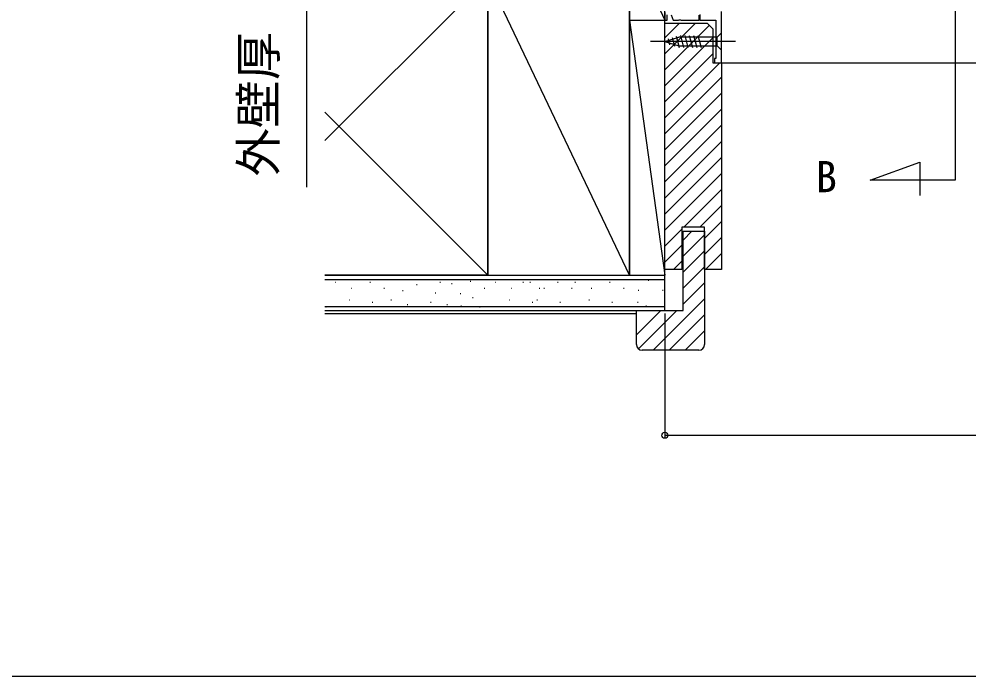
# Model space of a CAD drawing. Units: millimetres, scale not verified. Extents: x -875 to 875, y -1318 to 1308.
# Drawn here: x 11 to 346.4, y -1318 to -1086 of the extents above; entities that cross this region are included whole.
import ezdxf
from ezdxf.enums import TextEntityAlignment as Align

# ---------------------------------------------------------------- set-up
doc = ezdxf.new("R2010")
doc.units = ezdxf.units.MM
doc.header["$LTSCALE"] = 8
for name, color, linetype in [('0-2_USER1', 3, 'Continuous'), ('0-4_YKK_11E', 7, 'Continuous'), ('0-5_YKK_12', 2, 'Continuous'), ('0-6_YKK_13', 4, 'Continuous'), ('0-8_YKK_D', 6, 'Continuous'), ('0-9_YKK_ZWAK', 7, 'Continuous'), ('0-A_YSS_K', 3, 'Continuous')]:
    doc.layers.add(name, color=color, linetype=linetype)
doc.styles.add('ＭＳ ゴシック', font='')
doc.styles.get('ＭＳ ゴシック').set_extended_font_data('MS Gothic')

msp = doc.modelspace()

# ---------------------------------------------------------------- linework, layer by layer
at = {"layer": '0-4_YKK_11E'}
for points in [[(239, -1083.799), (239, -1086.499), (239.8, -1086.499), (239.8, -1084.599)], [(241.208, -1084.599), (241.9, -1086.499), (243.842, -1086.499), (244.025, -1086.379), (244.575, -1086.379), (244.758, -1086.499), (251.1, -1086.499), (251.1, -1084.699)], [(251.401, -1084.502), (251.401, -1086.502), (257.001, -1086.502), (257.001, -1100.002), (256.501, -1100.002), (256.501, -1101.502), (259.001, -1101.502), (259.001, -1083.402)]]:
    msp.add_lwpolyline(points, dxfattribs=at)
at = {"layer": '0-5_YKK_12'}
for p, q in [((341.5, -402.1), (341.5, -1143)), ((258.999, -1101.498), (609.298, -1101.498)), ((341.5, -1143), (311.5, -1143))]:
    msp.add_line(p, q, dxfattribs=at)
msp.add_lwpolyline([(311.5, -1143), (329.05, -1136.612), (329.05, -1148.312)], dxfattribs=at)
at = {"layer": '0-6_YKK_13'}
for p, q in [((238.998, -1094.001), (243.914, -1092.451)), ((240.145, -1093.063), (240.694, -1095.113)), ((241.576, -1092.611), (242.39, -1095.648)), ((243.008, -1092.16), (244.065, -1096.101)), ((257.448, -1092.451), (243.914, -1092.451)), ((244.492, -1091.901), (245.617, -1096.101)), ((246.045, -1091.901), (247.17, -1096.101)), ((247.598, -1091.901), (248.723, -1096.101)), ((249.151, -1091.901), (250.276, -1096.101)), ((250.704, -1091.901), (251.829, -1096.101)), ((258.998, -1090.901), (257.448, -1092.451)), ((257.448, -1095.551), (257.448, -1092.451)), ((258.998, -1097.101), (258.998, -1090.901)), ((263.998, -1094.001), (233.998, -1094.001)), ((238.998, -1094.001), (243.914, -1095.551)), ((243.914, -1095.551), (257.448, -1095.551)), ((258.998, -1097.101), (257.448, -1095.551))]:
    msp.add_line(p, q, dxfattribs=at)
at = {"layer": '0-8_YKK_D'}
for p, q in [((239, -1190), (239, -1234)), ((239, -1233), (628.999, -1233))]:
    msp.add_line(p, q, dxfattribs=at)
msp.add_lwpolyline([(112.5, -1027.5), (112.5, -1059.499), (112.5, -1145.373)], dxfattribs=at)
msp.add_circle((239, -1233), 1.075, dxfattribs=at)
at = {"layer": '0-9_YKK_ZWAK'}
msp.add_lwpolyline([(-875, -1318), (875, -1318), (875, 1232)], dxfattribs=at)
at = {"layer": '0-A_YSS_K'}
for p, q in [((226.5, -1086.499), (226.5, -1059.499)), ((176.5, -1071.5), (119, -1129)), ((176.499, -1176.5), (176.5, -1071.5)), ((226.5, -1176.5), (176.5, -1071.5)), ((226.5, -1071.5), (226.5, -1176.5)), ((226.5, -1176.5), (226.5, -1086.499)), ((226.5, -1086.499), (239.003, -1176.5)), ((226.5, -1086.499), (239, -1086.499)), ((226.5, -1086.499), (239, -1086.499)), ((239.003, -1176.5), (239, -1086.499)), ((249.835, -1087.5), (239.001, -1098.333)), ((244.178, -1087.5), (239.001, -1092.677)), ((254.746, -1088.245), (239.001, -1103.99)), ((256.001, -1092.647), (239.001, -1109.647)), ((256.001, -1098.304), (239.001, -1115.304)), ((258.462, -1101.5), (239.001, -1120.961)), ((259.001, -1106.618), (239.001, -1126.618)), ((259.001, -1112.275), (239.001, -1132.275)), ((176.5, -1176.5), (119, -1119)), ((259.001, -1117.931), (239.001, -1137.931)), ((259.001, -1123.588), (239.001, -1143.588)), ((259.001, -1129.245), (239.001, -1149.245)), ((259.001, -1134.902), (239.001, -1154.902)), ((259.001, -1140.559), (239.001, -1160.559)), ((259.001, -1146.216), (245.717, -1159.5)), ((259.001, -1151.873), (251.374, -1159.5)), ((245.001, -1160.216), (239.001, -1166.216)), ((259.001, -1157.529), (253.001, -1163.529)), ((248.575, -1161), (245.501, -1164.074)), ((245.501, -1169.73), (253.001, -1162.23)), ((253.001, -1161), (253.001, -1201)), ((259.001, -1163.186), (253.001, -1169.186)), ((245.001, -1165.873), (239.001, -1171.873)), ((245.501, -1175.387), (253.001, -1167.887)), ((259.001, -1168.843), (253.344, -1174.5)), ((245.001, -1171.529), (242.031, -1174.5)), ((245.501, -1181.044), (253.001, -1173.544)), ((119, -1176.5), (239.003, -1176.5)), ((176.499, -1176.5), (239.003, -1176.5)), ((176.499, -1176.5), (239.003, -1176.5)), ((239.003, -1189), (239.003, -1176.5)), ((119, -1178), (239.003, -1178)), ((122.782, -1179.066), (122.582, -1179.066)), ((135.076, -1179.066), (134.876, -1179.066)), ((151.559, -1179.89), (151.359, -1179.89)), ((159.801, -1179.066), (159.601, -1179.066)), ((163.892, -1179.499), (163.692, -1179.499)), ((170.518, -1178.719), (170.318, -1178.719)), ((179.26, -1179.066), (179.06, -1179.066)), ((189.066, -1179.066), (188.866, -1179.066)), ((191.553, -1179.066), (191.353, -1179.066)), ((201.36, -1179.066), (201.16, -1179.066)), ((207.407, -1179.066), (207.207, -1179.066)), ((219.701, -1179.066), (219.501, -1179.066)), ((233.319, -1178.33), (233.119, -1178.33)), ((245.501, -1186.701), (253.001, -1179.201)), ((128.551, -1181.214), (128.351, -1181.214)), ((140.021, -1181.214), (139.821, -1181.214)), ((146.614, -1182.038), (146.414, -1182.038)), ((158.152, -1182.862), (157.952, -1182.862)), ((167.01, -1183.117), (166.81, -1183.117)), ((175.46, -1181.214), (175.26, -1181.214)), ((185.029, -1181.214), (184.829, -1181.214)), ((194.835, -1181.214), (194.635, -1181.214)), ((196.498, -1181.214), (196.298, -1181.214)), ((206.305, -1181.214), (206.105, -1181.214)), ((213.177, -1181.214), (212.977, -1181.214)), ((224.646, -1181.214), (224.446, -1181.214)), ((229.811, -1181.948), (229.611, -1181.948)), ((238.386, -1181.948), (238.186, -1181.948)), ((127.727, -1185.335), (127.527, -1185.335)), ((135.9, -1186.159), (135.7, -1186.159)), ((142.493, -1185.335), (142.293, -1185.335)), ((148.262, -1186.983), (148.062, -1186.983)), ((156.504, -1186.159), (156.304, -1186.159)), ((162.273, -1186.983), (162.073, -1186.983)), ((171.339, -1184.511), (171.139, -1184.511)), ((184.205, -1185.335), (184.005, -1185.335)), ((192.377, -1186.159), (192.177, -1186.159)), ((194.011, -1185.335), (193.811, -1185.335)), ((202.184, -1186.159), (201.984, -1186.159)), ((212.352, -1185.335), (212.152, -1185.335)), ((220.525, -1186.159), (220.325, -1186.159)), ((229.584, -1186.159), (229.384, -1186.159)), ((234.859, -1203), (253.001, -1184.858)), ((119, -1187.5), (239.003, -1187.5)), ((119, -1189), (239.003, -1189)), ((119, -1190), (229.001, -1190)), ((119.485, -1187.807), (119.285, -1187.807)), ((167.2, -1187.405), (167, -1187.405)), ((173.811, -1187.807), (173.611, -1187.807)), ((229.001, -1197.544), (237.545, -1189)), ((229.691, -1202.511), (243.202, -1189)), ((232.54, -1187.405), (232.34, -1187.405)), ((240.516, -1203), (253.001, -1190.515)), ((246.173, -1203), (253.001, -1196.172)), ((251.001, -1203), (231.001, -1203))]:
    msp.add_line(p, q, dxfattribs=at)
for points in [[(226.5, -1059.499), (239, -1086.499), (239, -1059.499)], [(119, -1071.5), (176.5, -1071.5), (176.5, -1176.5), (119, -1176.5)], [(229.001, -1201), (229.001, -1189), (245.501, -1189), (245.501, -1161), (253.001, -1161)]]:
    msp.add_lwpolyline(points, dxfattribs=at)
msp.add_lwpolyline([(239.001, -1174.501), (239.001, -1087.501), (254.001, -1087.501), (256.001, -1089.501), (256.001, -1101.501), (259.001, -1101.501), (259.001, -1174.501), (253.001, -1174.501), (253.001, -1159.501), (245.001, -1159.501), (245.001, -1174.501)], close=True, dxfattribs=at)
for centre, start, end in [((231.001, -1201), 180.00002, 270), ((251.001, -1201), 270, 359.99998)]:
    msp.add_arc(centre, 2, start, end, dxfattribs=at)

# ---------------------------------------------------------------- texts
at = {"layer": '0-2_USER1', "style": 'ＭＳ ゴシック'}
msp.add_text('B', height=11, dxfattribs=at).set_placement((292.261, -1150.5), align=Align.BOTTOM_LEFT)
at = {"layer": '0-8_YKK_D', "style": 'ＭＳ ゴシック'}
msp.add_text('外壁厚', height=12.46, rotation=90, dxfattribs=at).set_placement((105.472, -1141.628), align=Align.BOTTOM_LEFT)

doc.saveas('drawing.dxf')
